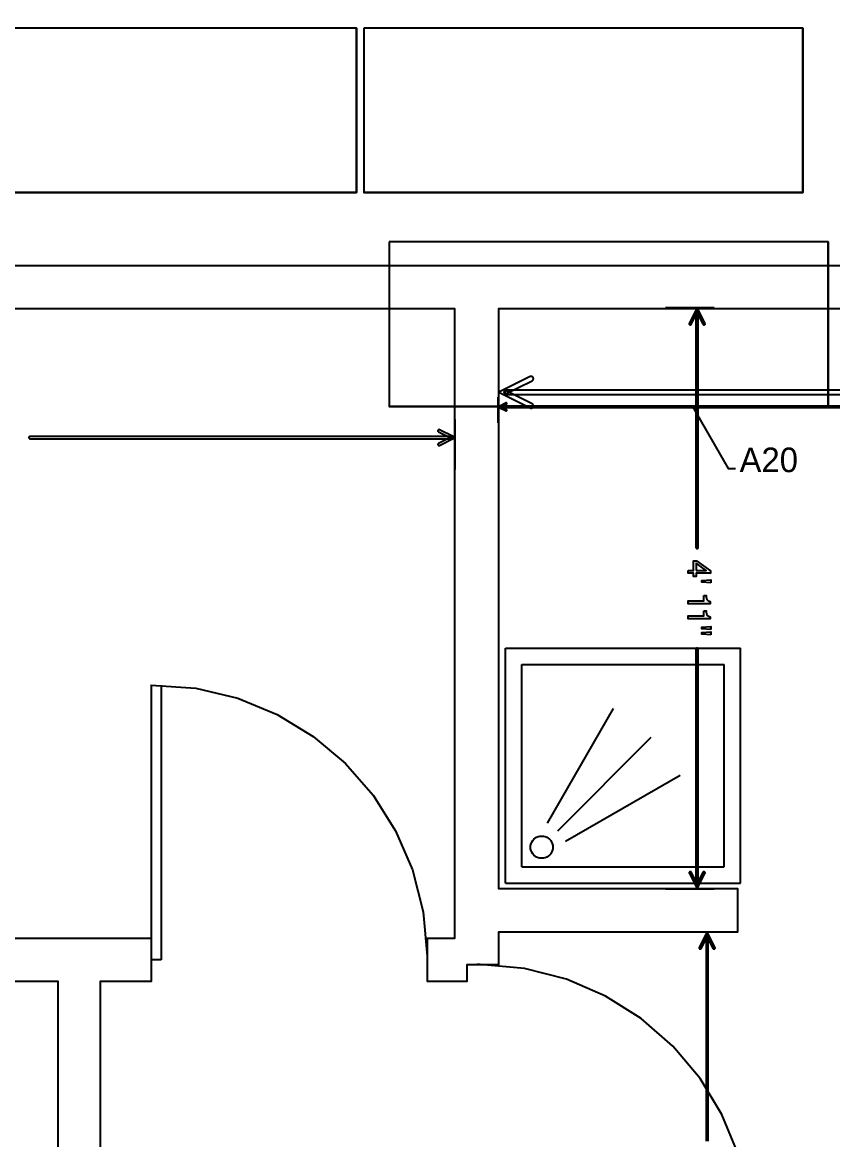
# Model space of a CAD drawing. Header units: inches. Extents: x -1 to 396, y -34 to 687.
# Drawn here: x 60.8 to 143.1, y 491.7 to 605.1 of the extents above; entities that cross this region are included whole.
import ezdxf

# ---------------------------------------------------------------- set-up
doc = ezdxf.new("R2010")
doc.units = ezdxf.units.IN
doc.header["$MEASUREMENT"] = 0
for name, color, linetype in [('AL_EQUIPMENT', 6, 'Continuous'), ('AL_LABELS', 1, 'Continuous'), ('AL_LINEWORK', 30, 'Continuous'), ('DIMENSIONS', 9, 'Continuous'), ('DOORS', 3, 'Continuous'), ('FIXTURES', 4, 'Continuous'), ('WALLS', 7, 'Continuous'), ('WINDOWS', 5, 'Continuous')]:
    doc.layers.add(name, color=color, linetype=linetype)

# ---------------------------------------------------------------- blocks, each defined once
blk = doc.blocks.new('AL_metro_rack', base_point=(1615.86, -825.47))
for p, q in [((1607.46, -789.47), (1607.46, -861.47)), ((1607.46, -789.47), (1624.25, -789.47)), ((1624.25, -789.47), (1624.25, -861.47)), ((1607.46, -861.47), (1624.25, -861.47))]:
    blk.add_line(p, q)
blk.add_lwpolyline([(1607.46, -861.47), (1624.25, -861.47), (1624.25, -789.47), (1607.46, -789.47)], close=True)

msp = doc.modelspace()

# ---------------------------------------------------------------- linework, layer by layer
at = {"layer": 'AL_LINEWORK'}
msp.add_lwpolyline([(128.86, 566.14), (132.5, 559.87), (132.5, 559.87), (133.23, 559.87)], dxfattribs=at)
at = {"layer": 'DIMENSIONS'}
for points in [[(126.12, 576.19), (131.08, 576.19)], [(109.21, 561.15), (109.21, 571.02)], [(109.14, 564.5), (109.14, 567.09)], [(148.08, 567.82), (138.9, 567.82), (131.18, 567.82), (124.81, 567.82), (119.71, 567.82), (115.77, 567.82), (112.9, 567.82), (110.99, 567.82), (109.96, 567.82), (109.92, 567.82), (109.89, 567.81), (109.86, 567.8), (109.82, 567.78), (109.8, 567.76), (109.78, 567.73), (109.76, 567.7), (109.74, 567.67), (109.73, 567.63), (109.73, 567.59), (109.73, 567.56), (109.74, 567.52), (109.76, 567.49), (109.78, 567.46), (109.8, 567.43), (109.82, 567.41), (109.86, 567.39), (109.89, 567.37), (109.92, 567.37), (109.96, 567.36), (109.96, 567.36), (110.99, 567.36), (112.9, 567.36), (115.77, 567.36), (119.71, 567.36), (124.81, 567.36), (131.18, 567.36), (138.9, 567.36), (148.08, 567.36)], [(143.92, 566.17), (142.18, 566.17), (140.73, 566.17), (139.5, 566.17), (138.4, 566.17), (137.35, 566.17), (136.26, 566.17), (135.04, 566.17), (133.62, 566.17), (131.9, 566.17), (129.81, 566.17), (127.8, 566.17), (126.14, 566.17), (124.77, 566.17), (123.6, 566.17), (122.54, 566.17), (121.52, 566.17), (120.45, 566.17), (119.24, 566.17), (117.83, 566.17), (116.13, 566.17), (115.39, 566.17), (114.79, 566.17), (114.3, 566.17), (113.88, 566.17), (113.51, 566.17), (113.17, 566.17), (112.81, 566.17), (112.43, 566.17), (111.98, 566.17), (111.44, 566.17), (111.01, 566.17), (110.67, 566.17), (110.4, 566.17), (110.18, 566.17), (110.01, 566.17), (109.86, 566.17), (109.73, 566.17), (109.61, 566.17), (109.48, 566.17), (109.33, 566.17), (109.32, 566.17), (109.31, 566.17), (109.3, 566.16), (109.3, 566.16), (109.29, 566.15), (109.28, 566.15), (109.28, 566.14), (109.27, 566.13), (109.27, 566.12), (109.27, 566.11), (109.27, 566.1), (109.27, 566.09), (109.28, 566.09), (109.28, 566.08), (109.29, 566.07), (109.3, 566.07), (109.3, 566.06), (109.31, 566.06), (109.32, 566.05), (109.33, 566.05), (109.33, 566.05), (109.48, 566.05), (109.61, 566.05), (109.73, 566.05), (109.86, 566.05), (110.01, 566.05), (110.18, 566.05), (110.4, 566.05), (110.67, 566.05), (111.01, 566.05), (111.44, 566.05), (111.98, 566.05), (112.43, 566.05), (112.81, 566.05), (113.17, 566.05), (113.51, 566.05), (113.88, 566.05), (114.3, 566.05), (114.79, 566.05), (115.39, 566.05), (116.13, 566.05), (117.83, 566.05), (119.24, 566.05), (120.45, 566.05), (121.52, 566.05), (122.54, 566.05), (123.6, 566.05), (124.77, 566.05), (126.14, 566.05), (127.8, 566.05), (129.81, 566.05), (131.9, 566.05), (133.62, 566.05), (135.04, 566.05), (136.26, 566.05), (137.35, 566.05), (138.4, 566.05), (139.5, 566.05), (140.73, 566.05), (142.18, 566.05), (143.92, 566.05)], [(104.79, 559.77), (104.79, 564.83)], [(126.12, 517.19), (131.08, 517.19)], [(127.13, 512.85), (132.12, 512.85)], [(130.47, 491.59), (130.47, 492.28), (130.47, 493), (130.47, 493.81), (130.47, 494.75), (130.47, 495.89), (130.47, 497.29), (130.47, 497.41), (130.47, 497.51), (130.47, 497.59), (130.47, 497.67), (130.47, 497.73), (130.47, 497.8), (130.47, 497.88), (130.47, 497.96), (130.47, 498.06), (130.47, 498.18), (130.47, 499.56), (130.47, 500.69), (130.47, 501.63), (130.47, 502.44), (130.47, 503.16), (130.47, 503.87), (130.47, 504.6), (130.47, 505.43), (130.47, 506.4), (130.47, 507.58), (130.47, 508.09), (130.47, 508.51), (130.47, 508.85), (130.47, 509.14), (130.47, 509.4), (130.47, 509.65), (130.47, 509.89), (130.47, 510.17), (130.47, 510.49), (130.47, 510.87), (130.47, 511.18), (130.47, 511.43), (130.47, 511.63), (130.47, 511.79), (130.47, 511.92), (130.47, 512.03), (130.47, 512.13), (130.47, 512.23), (130.47, 512.35), (130.47, 512.47), (130.47, 512.49), (130.46, 512.51), (130.45, 512.53), (130.44, 512.54), (130.43, 512.56), (130.42, 512.57), (130.4, 512.58), (130.39, 512.58), (130.37, 512.59), (130.35, 512.59), (130.33, 512.59), (130.32, 512.58), (130.3, 512.58), (130.28, 512.57), (130.27, 512.56), (130.26, 512.54), (130.25, 512.53), (130.24, 512.51), (130.24, 512.49), (130.24, 512.47), (130.24, 512.47), (130.24, 512.35), (130.24, 512.23), (130.24, 512.13), (130.24, 512.03), (130.24, 511.92), (130.24, 511.79), (130.24, 511.63), (130.24, 511.43), (130.24, 511.18), (130.24, 510.87), (130.24, 510.49), (130.24, 510.17), (130.24, 509.89), (130.24, 509.65), (130.24, 509.4), (130.24, 509.14), (130.24, 508.85), (130.24, 508.51), (130.24, 508.09), (130.24, 507.58), (130.24, 506.4), (130.24, 505.43), (130.24, 504.6), (130.24, 503.87), (130.24, 503.16), (130.24, 502.44), (130.24, 501.63), (130.24, 500.69), (130.24, 499.56), (130.24, 498.18), (130.24, 498.06), (130.24, 497.96), (130.24, 497.88), (130.24, 497.8), (130.24, 497.73), (130.24, 497.67), (130.24, 497.59), (130.24, 497.51), (130.24, 497.41), (130.24, 497.29), (130.24, 495.89), (130.24, 494.75), (130.24, 493.81), (130.24, 493), (130.24, 492.28), (130.24, 491.59)]]:
    msp.add_lwpolyline(points, dxfattribs=at)
for points in [[(130.13, 574.6), (129.44, 575.98), (129.34, 576.19), (129.24, 575.98), (128.55, 574.6), (128.54, 574.58), (128.53, 574.57), (128.53, 574.55), (128.53, 574.53), (128.54, 574.51), (128.55, 574.5), (128.56, 574.48), (128.57, 574.47), (128.58, 574.46), (128.6, 574.45), (128.61, 574.44), (128.63, 574.44), (128.65, 574.43), (128.67, 574.44), (128.68, 574.44), (128.7, 574.45), (128.72, 574.46), (128.73, 574.47), (128.74, 574.48), (128.75, 574.5), (129.44, 575.88), (129.24, 575.88), (129.93, 574.5), (129.94, 574.48), (129.95, 574.47), (129.96, 574.46), (129.98, 574.45), (129.99, 574.44), (130.01, 574.44), (130.03, 574.43), (130.04, 574.44), (130.06, 574.44), (130.08, 574.45), (130.1, 574.46), (130.11, 574.47), (130.12, 574.48), (130.13, 574.5), (130.14, 574.51), (130.14, 574.53), (130.14, 574.55), (130.14, 574.57), (130.14, 574.58), (130.13, 574.6)], [(129.22, 575.81), (129.22, 575.7), (129.22, 575.61), (129.22, 575.52), (129.22, 575.43), (129.22, 575.34), (129.22, 575.23), (129.22, 575.09), (129.22, 574.92), (129.22, 574.71), (129.22, 574.45), (129.22, 574.13), (129.22, 573.86), (129.22, 573.63), (129.22, 573.42), (129.22, 573.22), (129.22, 573), (129.22, 572.76), (129.22, 572.47), (129.22, 572.12), (129.22, 571.7), (129.22, 570.72), (129.22, 569.9), (129.22, 569.21), (129.22, 568.6), (129.22, 568.01), (129.22, 567.41), (129.22, 566.74), (129.22, 565.96), (129.22, 565.01), (129.22, 563.87), (129.22, 563.79), (129.22, 563.73), (129.22, 563.68), (129.22, 563.64), (129.22, 563.6), (129.22, 563.56), (129.22, 563.52), (129.22, 563.47), (129.22, 563.41), (129.22, 563.33), (129.22, 562.15), (129.22, 561.18), (129.22, 560.38), (129.22, 559.69), (129.22, 559.08), (129.22, 558.49), (129.22, 557.87), (129.22, 557.19), (129.22, 556.38), (129.22, 555.41), (129.22, 554.63), (129.22, 554.01), (129.22, 553.51), (129.22, 553.12), (129.22, 552.82), (129.22, 552.58), (129.22, 552.39), (129.22, 552.21), (129.22, 552.04), (129.22, 551.85), (129.23, 551.83), (129.23, 551.81), (129.24, 551.79), (129.25, 551.78), (129.26, 551.77), (129.27, 551.75), (129.29, 551.74), (129.3, 551.74), (129.32, 551.73), (129.34, 551.73), (129.36, 551.73), (129.37, 551.74), (129.39, 551.74), (129.41, 551.75), (129.42, 551.77), (129.43, 551.78), (129.44, 551.79), (129.45, 551.81), (129.45, 551.83), (129.45, 551.85), (129.45, 552.04), (129.45, 552.21), (129.45, 552.39), (129.45, 552.58), (129.45, 552.82), (129.45, 553.12), (129.45, 553.51), (129.45, 554.01), (129.45, 554.63), (129.45, 555.41), (129.45, 556.38), (129.45, 557.19), (129.45, 557.87), (129.45, 558.49), (129.45, 559.08), (129.45, 559.69), (129.45, 560.38), (129.45, 561.18), (129.45, 562.15), (129.45, 563.33), (129.45, 563.41), (129.45, 563.47), (129.45, 563.52), (129.45, 563.56), (129.45, 563.6), (129.45, 563.64), (129.45, 563.68), (129.45, 563.73), (129.45, 563.79), (129.45, 563.87), (129.45, 565.01), (129.45, 565.96), (129.45, 566.74), (129.45, 567.41), (129.45, 568.01), (129.45, 568.6), (129.45, 569.21), (129.45, 569.9), (129.45, 570.72), (129.45, 571.7), (129.45, 572.12), (129.45, 572.47), (129.45, 572.76), (129.45, 573), (129.45, 573.22), (129.45, 573.42), (129.45, 573.63), (129.45, 573.86), (129.45, 574.13), (129.45, 574.45), (129.45, 574.71), (129.45, 574.92), (129.45, 575.09), (129.45, 575.23), (129.45, 575.34), (129.45, 575.43), (129.45, 575.52), (129.45, 575.61), (129.45, 575.7), (129.45, 575.81), (129.45, 575.83), (129.45, 575.85), (129.44, 575.87), (129.43, 575.88), (129.42, 575.9), (129.41, 575.91), (129.39, 575.92), (129.37, 575.92), (129.36, 575.93), (129.34, 575.93), (129.32, 575.93), (129.3, 575.92), (129.29, 575.92), (129.27, 575.91), (129.26, 575.9), (129.25, 575.88), (129.24, 575.87), (129.23, 575.85), (129.22, 575.83), (129.22, 575.81)], [(112.39, 569.18), (109.63, 567.8), (109.22, 567.59), (109.63, 567.39), (112.39, 566.01), (112.42, 565.99), (112.46, 565.99), (112.49, 565.98), (112.53, 565.99), (112.56, 565.99), (112.6, 566.01), (112.63, 566.03), (112.65, 566.05), (112.68, 566.08), (112.7, 566.11), (112.71, 566.14), (112.72, 566.18), (112.72, 566.22), (112.72, 566.25), (112.71, 566.29), (112.7, 566.32), (112.68, 566.35), (112.65, 566.38), (112.63, 566.4), (112.59, 566.42), (109.83, 567.8), (109.83, 567.39), (112.59, 568.77), (112.63, 568.79), (112.65, 568.81), (112.68, 568.84), (112.7, 568.87), (112.71, 568.9), (112.72, 568.93), (112.72, 568.97), (112.72, 569.01), (112.71, 569.04), (112.7, 569.08), (112.68, 569.11), (112.65, 569.14), (112.63, 569.16), (112.6, 569.18), (112.56, 569.19), (112.53, 569.2), (112.49, 569.2), (112.46, 569.2), (112.42, 569.19), (112.39, 569.18)], [(109.94, 566.51), (109.25, 566.16), (109.14, 566.11), (109.25, 566.06), (109.94, 565.72), (109.94, 565.71), (109.95, 565.71), (109.96, 565.71), (109.97, 565.71), (109.98, 565.71), (109.99, 565.72), (110, 565.72), (110, 565.73), (110.01, 565.73), (110.01, 565.74), (110.02, 565.75), (110.02, 565.76), (110.02, 565.77), (110.02, 565.78), (110.02, 565.78), (110.01, 565.79), (110.01, 565.8), (110, 565.81), (110, 565.81), (109.99, 565.82), (109.3, 566.16), (109.3, 566.06), (109.99, 566.41), (110, 566.41), (110, 566.42), (110.01, 566.42), (110.01, 566.43), (110.02, 566.44), (110.02, 566.45), (110.02, 566.46), (110.02, 566.46), (110.02, 566.47), (110.01, 566.48), (110.01, 566.49), (110, 566.5), (110, 566.5), (109.99, 566.51), (109.98, 566.51), (109.97, 566.51), (109.96, 566.51), (109.95, 566.51), (109.94, 566.51), (109.94, 566.51)], [(103.2, 562.2), (104.58, 562.89), (104.79, 562.99), (104.58, 563.09), (103.2, 563.78), (103.18, 563.79), (103.16, 563.8), (103.15, 563.8), (103.13, 563.8), (103.11, 563.79), (103.1, 563.78), (103.08, 563.77), (103.07, 563.76), (103.06, 563.75), (103.05, 563.73), (103.04, 563.72), (103.03, 563.7), (103.03, 563.68), (103.03, 563.66), (103.04, 563.65), (103.05, 563.63), (103.06, 563.61), (103.07, 563.6), (103.08, 563.59), (103.1, 563.58), (104.48, 562.89), (104.48, 563.09), (103.1, 562.4), (103.08, 562.4), (103.07, 562.38), (103.06, 562.37), (103.05, 562.35), (103.04, 562.34), (103.03, 562.32), (103.03, 562.3), (103.03, 562.29), (103.04, 562.27), (103.05, 562.25), (103.06, 562.23), (103.07, 562.22), (103.08, 562.21), (103.1, 562.2), (103.11, 562.19), (103.13, 562.19), (103.15, 562.19), (103.16, 562.19), (103.18, 562.19), (103.2, 562.2)], [(104.41, 563.11), (104.24, 563.11), (104.09, 563.11), (103.95, 563.11), (103.81, 563.11), (103.65, 563.11), (103.46, 563.11), (103.23, 563.11), (102.94, 563.11), (102.58, 563.11), (102.14, 563.11), (101.58, 563.11), (101.11, 563.11), (100.71, 563.11), (100.35, 563.11), (99.99, 563.11), (99.61, 563.11), (99.19, 563.11), (98.68, 563.11), (98.06, 563.11), (97.31, 563.11), (95.57, 563.11), (94.13, 563.11), (92.91, 563.11), (91.82, 563.11), (90.77, 563.11), (89.7, 563.11), (88.5, 563.11), (87.1, 563.11), (85.42, 563.11), (83.36, 563.11), (83.32, 563.11), (83.29, 563.11), (83.26, 563.11), (83.23, 563.11), (83.21, 563.11), (83.19, 563.11), (83.16, 563.11), (83.14, 563.11), (83.1, 563.11), (83.06, 563.11), (80.88, 563.11), (79.09, 563.11), (77.6, 563.11), (76.33, 563.11), (75.19, 563.11), (74.09, 563.11), (72.94, 563.11), (71.66, 563.11), (70.15, 563.11), (68.33, 563.11), (66.88, 563.11), (65.7, 563.11), (64.77, 563.11), (64.04, 563.11), (63.47, 563.11), (63.03, 563.11), (62.66, 563.11), (62.33, 563.11), (62, 563.11), (61.63, 563.11), (61.61, 563.11), (61.6, 563.1), (61.58, 563.09), (61.56, 563.08), (61.55, 563.07), (61.54, 563.06), (61.53, 563.04), (61.52, 563.03), (61.52, 563.01), (61.52, 562.99), (61.52, 562.97), (61.52, 562.96), (61.53, 562.94), (61.54, 562.92), (61.55, 562.91), (61.56, 562.9), (61.58, 562.89), (61.6, 562.88), (61.61, 562.88), (61.63, 562.88), (62, 562.88), (62.33, 562.88), (62.66, 562.88), (63.03, 562.88), (63.47, 562.88), (64.04, 562.88), (64.77, 562.88), (65.7, 562.88), (66.88, 562.88), (68.33, 562.88), (70.15, 562.88), (71.66, 562.88), (72.94, 562.88), (74.09, 562.88), (75.19, 562.88), (76.33, 562.88), (77.6, 562.88), (79.09, 562.88), (80.88, 562.88), (83.06, 562.88), (83.1, 562.88), (83.14, 562.88), (83.16, 562.88), (83.19, 562.88), (83.21, 562.88), (83.23, 562.88), (83.26, 562.88), (83.29, 562.88), (83.32, 562.88), (83.36, 562.88), (85.42, 562.88), (87.1, 562.88), (88.5, 562.88), (89.7, 562.88), (90.77, 562.88), (91.82, 562.88), (92.91, 562.88), (94.13, 562.88), (95.57, 562.88), (97.31, 562.88), (98.06, 562.88), (98.68, 562.88), (99.19, 562.88), (99.61, 562.88), (99.99, 562.88), (100.35, 562.88), (100.71, 562.88), (101.11, 562.88), (101.58, 562.88), (102.14, 562.88), (102.58, 562.88), (102.94, 562.88), (103.23, 562.88), (103.46, 562.88), (103.65, 562.88), (103.81, 562.88), (103.95, 562.88), (104.09, 562.88), (104.24, 562.88), (104.41, 562.88), (104.43, 562.88), (104.45, 562.88), (104.47, 562.89), (104.48, 562.9), (104.49, 562.91), (104.51, 562.92), (104.52, 562.94), (104.52, 562.96), (104.53, 562.97), (104.53, 562.99), (104.53, 563.01), (104.52, 563.03), (104.52, 563.04), (104.51, 563.06), (104.49, 563.07), (104.48, 563.08), (104.47, 563.09), (104.45, 563.1), (104.43, 563.11), (104.41, 563.11)], [(128.43, 549.51), (128.98, 549.51), (128.98, 550.5), (129.26, 550.5), (130.69, 549.47), (130.69, 549.23), (129.23, 549.23), (129.23, 548.9), (128.98, 548.9), (128.98, 549.23), (128.43, 549.23), (128.43, 549.51)], [(129.23, 549.52), (130.25, 549.52), (129.23, 550.24), (129.23, 549.52)], [(130.74, 548.26), (129.82, 548.31), (129.82, 548.49), (130.74, 548.55), (130.74, 548.26)], [(130.02, 546.97), (130.24, 546.97), (130.25, 546.91), (130.25, 546.86), (130.26, 546.81), (130.27, 546.76), (130.28, 546.71), (130.29, 546.67), (130.3, 546.63), (130.31, 546.6), (130.33, 546.57), (130.34, 546.55), (130.36, 546.52), (130.38, 546.5), (130.4, 546.48), (130.43, 546.46), (130.46, 546.44), (130.49, 546.42), (130.53, 546.41), (130.58, 546.39), (130.62, 546.38), (130.67, 546.36), (130.67, 546.14), (128.43, 546.14), (128.43, 546.44), (130.02, 546.44), (130.02, 546.97)], [(130.02, 545.42), (130.24, 545.42), (130.25, 545.36), (130.25, 545.3), (130.26, 545.25), (130.27, 545.2), (130.28, 545.16), (130.29, 545.12), (130.3, 545.08), (130.31, 545.05), (130.33, 545.02), (130.34, 544.99), (130.36, 544.97), (130.38, 544.95), (130.4, 544.92), (130.43, 544.9), (130.46, 544.89), (130.49, 544.87), (130.53, 544.85), (130.58, 544.84), (130.62, 544.82), (130.67, 544.81), (130.67, 544.59), (128.43, 544.59), (128.43, 544.89), (130.02, 544.89), (130.02, 545.42)], [(130.74, 543.52), (129.82, 543.57), (129.82, 543.76), (130.74, 543.81), (130.74, 543.52)], [(130.74, 542.98), (129.82, 543.03), (129.82, 543.22), (130.74, 543.27), (130.74, 542.98)], [(129.45, 517.56), (129.45, 517.67), (129.45, 517.76), (129.45, 517.84), (129.45, 517.92), (129.45, 518.01), (129.45, 518.12), (129.45, 518.25), (129.45, 518.41), (129.45, 518.6), (129.45, 518.84), (129.45, 519.15), (129.45, 519.4), (129.45, 519.61), (129.45, 519.81), (129.45, 520), (129.45, 520.2), (129.45, 520.43), (129.45, 520.7), (129.45, 521.03), (129.45, 521.43), (129.45, 522.36), (129.45, 523.12), (129.45, 523.77), (129.45, 524.36), (129.45, 524.91), (129.45, 525.49), (129.45, 526.12), (129.45, 526.87), (129.45, 527.77), (129.45, 528.87), (129.45, 528.96), (129.45, 529.03), (129.45, 529.09), (129.45, 529.14), (129.45, 529.19), (129.45, 529.24), (129.45, 529.29), (129.45, 529.35), (129.45, 529.42), (129.45, 529.51), (129.45, 530.74), (129.45, 531.74), (129.45, 532.57), (129.45, 533.28), (129.45, 533.92), (129.45, 534.54), (129.45, 535.18), (129.45, 535.9), (129.45, 536.75), (129.45, 537.77), (129.45, 538.59), (129.45, 539.25), (129.45, 539.77), (129.45, 540.18), (129.45, 540.5), (129.45, 540.75), (129.45, 540.95), (129.45, 541.14), (129.45, 541.32), (129.45, 541.53), (129.45, 541.55), (129.45, 541.57), (129.44, 541.58), (129.43, 541.6), (129.42, 541.61), (129.41, 541.62), (129.39, 541.63), (129.37, 541.64), (129.36, 541.64), (129.34, 541.64), (129.32, 541.64), (129.3, 541.64), (129.29, 541.63), (129.27, 541.62), (129.26, 541.61), (129.25, 541.6), (129.24, 541.58), (129.23, 541.57), (129.23, 541.55), (129.22, 541.53), (129.22, 541.32), (129.22, 541.14), (129.22, 540.95), (129.22, 540.75), (129.22, 540.5), (129.22, 540.18), (129.22, 539.77), (129.22, 539.25), (129.22, 538.59), (129.22, 537.77), (129.22, 536.75), (129.22, 535.9), (129.22, 535.18), (129.22, 534.54), (129.22, 533.92), (129.22, 533.28), (129.22, 532.57), (129.22, 531.74), (129.22, 530.74), (129.22, 529.51), (129.22, 529.42), (129.22, 529.35), (129.22, 529.29), (129.22, 529.24), (129.22, 529.19), (129.22, 529.14), (129.22, 529.09), (129.22, 529.03), (129.22, 528.96), (129.22, 528.87), (129.22, 527.77), (129.22, 526.87), (129.22, 526.12), (129.22, 525.49), (129.22, 524.91), (129.22, 524.36), (129.22, 523.77), (129.22, 523.12), (129.22, 522.36), (129.22, 521.43), (129.22, 521.03), (129.22, 520.7), (129.22, 520.43), (129.22, 520.2), (129.22, 520), (129.22, 519.81), (129.22, 519.61), (129.22, 519.4), (129.22, 519.15), (129.22, 518.84), (129.22, 518.6), (129.22, 518.41), (129.22, 518.25), (129.22, 518.12), (129.22, 518.01), (129.22, 517.92), (129.22, 517.84), (129.22, 517.76), (129.22, 517.67), (129.22, 517.56), (129.23, 517.54), (129.23, 517.53), (129.24, 517.51), (129.25, 517.49), (129.26, 517.48), (129.27, 517.47), (129.29, 517.46), (129.3, 517.45), (129.32, 517.45), (129.34, 517.45), (129.36, 517.45), (129.38, 517.45), (129.39, 517.46), (129.41, 517.47), (129.42, 517.48), (129.43, 517.49), (129.44, 517.51), (129.45, 517.53), (129.45, 517.54), (129.45, 517.56)], [(128.55, 518.78), (129.24, 517.4), (129.34, 517.19), (129.44, 517.4), (130.13, 518.78), (130.14, 518.79), (130.14, 518.81), (130.14, 518.83), (130.14, 518.85), (130.14, 518.86), (130.13, 518.88), (130.12, 518.89), (130.11, 518.91), (130.1, 518.92), (130.08, 518.93), (130.06, 518.94), (130.05, 518.94), (130.03, 518.94), (130.01, 518.94), (129.99, 518.94), (129.98, 518.93), (129.96, 518.92), (129.95, 518.91), (129.94, 518.89), (129.93, 518.88), (129.24, 517.5), (129.44, 517.5), (128.75, 518.88), (128.74, 518.89), (128.73, 518.91), (128.72, 518.92), (128.7, 518.93), (128.69, 518.94), (128.67, 518.94), (128.65, 518.94), (128.63, 518.94), (128.61, 518.94), (128.6, 518.93), (128.58, 518.92), (128.57, 518.91), (128.56, 518.89), (128.55, 518.88), (128.54, 518.86), (128.54, 518.85), (128.53, 518.83), (128.53, 518.81), (128.54, 518.79), (128.55, 518.78)], [(131.15, 511.26), (130.45, 512.64), (130.35, 512.85), (130.25, 512.64), (129.56, 511.26), (129.55, 511.24), (129.55, 511.23), (129.55, 511.21), (129.55, 511.19), (129.55, 511.17), (129.56, 511.16), (129.57, 511.14), (129.58, 511.13), (129.59, 511.12), (129.61, 511.11), (129.63, 511.1), (129.65, 511.1), (129.66, 511.09), (129.68, 511.1), (129.7, 511.1), (129.71, 511.11), (129.73, 511.12), (129.74, 511.13), (129.76, 511.14), (129.76, 511.16), (130.45, 512.54), (130.25, 512.54), (130.94, 511.16), (130.95, 511.14), (130.96, 511.13), (130.97, 511.12), (130.99, 511.11), (131.01, 511.1), (131.02, 511.1), (131.04, 511.09), (131.06, 511.1), (131.08, 511.1), (131.09, 511.11), (131.11, 511.12), (131.12, 511.13), (131.14, 511.14), (131.14, 511.16), (131.15, 511.17), (131.16, 511.19), (131.16, 511.21), (131.16, 511.23), (131.15, 511.24), (131.15, 511.26)]]:
    msp.add_lwpolyline(points, close=True, dxfattribs=at)
at = {"layer": 'DOORS'}
for points in [[(73.93, 537.88), (73.93, 510)], [(73.93, 537.88), (73.93, 537.88), (78.44, 537.56), (82.72, 536.54), (86.72, 534.89), (90.38, 532.67), (93.64, 529.92), (96.44, 526.71), (98.73, 523.09), (100.44, 519.12), (101.53, 514.86), (101.93, 510.36), (101.93, 510.32), (101.93, 510.29), (101.93, 510.25), (101.93, 510.22), (101.93, 510.18), (101.93, 510.15), (101.93, 510.11), (101.93, 510.07), (101.93, 510.04), (101.93, 510)], [(74.94, 537.87), (74.94, 510)], [(134.85, 481.53), (134.85, 481.53), (134.52, 486.04), (133.51, 490.32), (131.86, 494.31), (129.63, 497.97), (126.88, 501.23), (123.67, 504.03), (120.05, 506.32), (116.08, 508.04), (111.82, 509.13), (107.32, 509.53), (107.28, 509.53), (107.25, 509.53), (107.21, 509.53), (107.18, 509.53), (107.14, 509.53), (107.11, 509.53), (107.07, 509.53), (107.04, 509.53), (107, 509.53), (106.97, 509.53)]]:
    msp.add_lwpolyline(points, dxfattribs=at)
at = {"layer": 'FIXTURES'}
for points in [[(109.89, 517.79), (109.89, 541.64)], [(109.89, 541.64), (133.74, 541.64)], [(133.74, 517.79), (133.74, 541.64)], [(111.55, 519.45), (111.55, 539.98)], [(111.55, 539.98), (132.08, 539.98)], [(132.08, 519.45), (132.08, 539.98)], [(120.81, 535.5), (114.11, 523.88)], [(124.65, 532.55), (115.16, 523.06)], [(127.6, 528.71), (115.98, 522.01)], [(111.55, 519.45), (132.08, 519.45)], [(109.89, 517.79), (133.74, 517.79)]]:
    msp.add_lwpolyline(points, dxfattribs=at)
msp.add_lwpolyline([(113.56, 522.56), (113.56, 522.56), (113.75, 522.55), (113.92, 522.5), (114.08, 522.44), (114.23, 522.34), (114.36, 522.23), (114.48, 522.1), (114.57, 521.95), (114.64, 521.79), (114.68, 521.61), (114.69, 521.43), (114.68, 521.25), (114.64, 521.07), (114.57, 520.91), (114.48, 520.76), (114.36, 520.63), (114.23, 520.52), (114.08, 520.42), (113.92, 520.36), (113.75, 520.31), (113.56, 520.3), (113.38, 520.31), (113.2, 520.36), (113.04, 520.42), (112.89, 520.52), (112.76, 520.63), (112.65, 520.76), (112.56, 520.91), (112.49, 521.07), (112.44, 521.25), (112.43, 521.43), (112.44, 521.61), (112.49, 521.79), (112.56, 521.95), (112.65, 522.1), (112.76, 522.23), (112.89, 522.34), (113.04, 522.44), (113.2, 522.5), (113.38, 522.55), (113.56, 522.56)], close=True, dxfattribs=at)
at = {"layer": 'WALLS'}
msp.add_lwpolyline([(0, 649.58), (0, 379.83), (4.36, 379.83), (4.36, 507.83), (64.45, 507.83), (64.45, 486.38), (68.79, 486.38), (68.79, 507.83), (73.94, 507.83), (73.94, 512.17), (4.36, 512.17), (4.36, 569.01), (54.07, 569.01), (54.07, 573.36), (4.36, 573.36), (4.36, 645.22), (11.47, 645.22), (11.47, 649.58), (0, 649.58)], close=True, dxfattribs=at)
for points in [[(213.94, 649.58), (47.48, 649.58), (47.48, 649.58), (47.48, 645.22), (54.6, 645.22), (54.6, 576.1), (104.71, 576.1), (104.71, 512.17), (101.94, 512.17), (101.94, 507.83), (106.01, 507.83), (106.01, 509.53), (109.21, 509.53), (109.21, 512.85), (133.48, 512.85), (133.48, 517.19), (109.21, 517.19), (109.21, 576.1), (198.36, 576.1)], [(194.02, 580.44), (58.96, 580.44), (58.96, 645.22), (194.02, 645.22)]]:
    msp.add_lwpolyline(points, dxfattribs=at)
at = {"layer": 'WINDOWS'}
msp.add_lwpolyline([(74.94, 510), (73.93, 510)], dxfattribs=at)

# ---------------------------------------------------------------- block references
at = {"layer": 'AL_EQUIPMENT', "xscale": 0.9949310202100043, "yscale": 0.618882782391213, "rotation": 270}
for p in [(72.49, 596.2), (117.79, 596.2), (120.37, 574.5)]:
    msp.add_blockref('AL_metro_rack', p, dxfattribs=at)

# ---------------------------------------------------------------- texts
at = {"layer": 'AL_LABELS', "insert": (136.61, 561.98), "char_height": 2.494, "attachment_point": 2}
msp.add_mtext('A20', dxfattribs=at)

doc.saveas('drawing.dxf')
